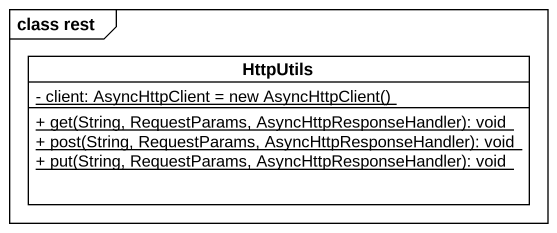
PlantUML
@startuml
mainframe class rest
hide circle
hide empty members
skinparam classAttributeIconSize 0
class HttpUtils {
  {static} {field} - client: AsyncHttpClient = new AsyncHttpClient()
  {static} + get(String, RequestParams, AsyncHttpResponseHandler): void
  {static} + post(String, RequestParams, AsyncHttpResponseHandler): void
  {static} + put(String, RequestParams, AsyncHttpResponseHandler): void
}
@enduml
